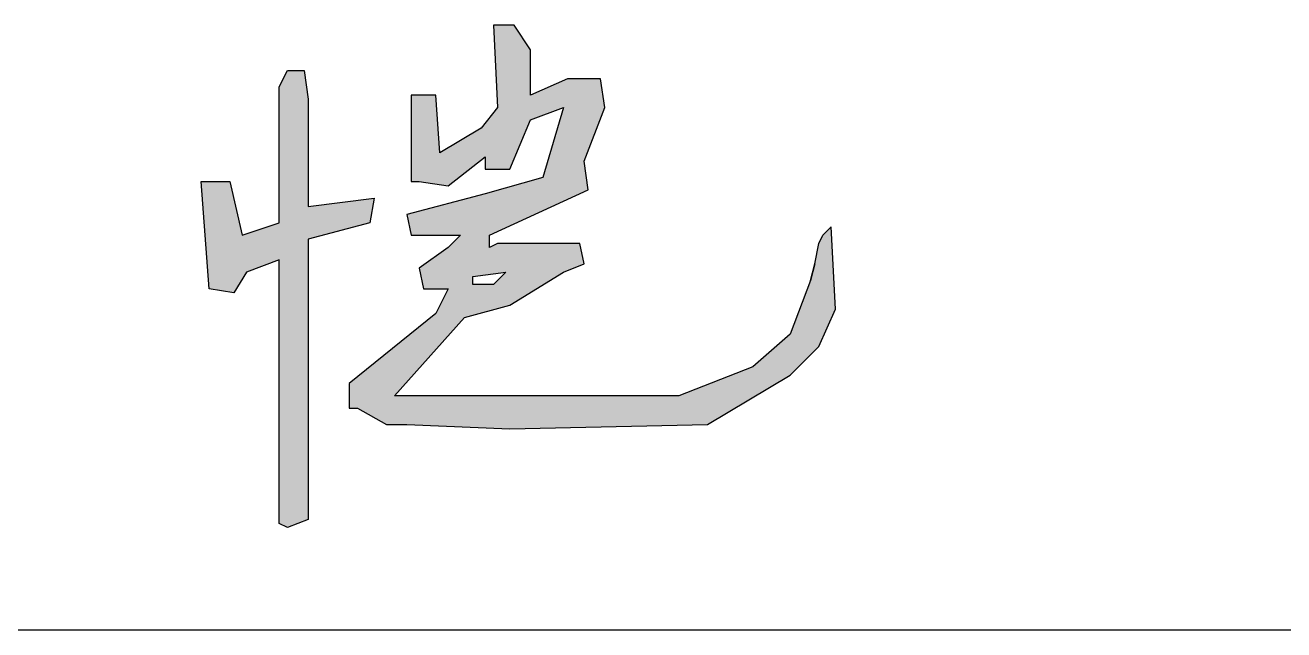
# Model space of a CAD drawing. Header units: millimetres. Extents: x 684779 to 686470, y 2544898 to 2545979.
# Drawn here: x 685617.53 to 685632.81, y 2545224.06 to 2545231.4 of the extents above; entities that cross this region are included whole.
import ezdxf

# ---------------------------------------------------------------- set-up
doc = ezdxf.new("R2010")
doc.units = ezdxf.units.MM
doc.layers.add('14', color=14, linetype='Continuous')
doc.layers.add('RAS2DXF', color=7, linetype='Continuous')

# ---------------------------------------------------------------- blocks, each defined once
blk = doc.blocks.new('图框')
at = {"linetype": 'Continuous'}
h = blk.add_hatch(color=4, dxfattribs=at)
h.dxf.hatch_style = 1
h.paths.add_polyline_path([(116167.9, -90127.7), (116167.9, -90172.7), (116257.9, -90172.7), (116332.9, -89992.7), (116452.9, -89947.7), (116377.9, -90202.7), (116167.9, -90262.7), (115882.9, -90337.7), (115897.9, -90412.7), (116077.9, -90412.7), (116032.9, -90457.7), (115927.9, -90532.7), (115942.9, -90607.7), (116032.9, -90607.7), (115987.9, -90697.7), (115672.9, -90952.7), (115672.9, -91042.7), (115702.9, -91042.7), (115807.9, -91102.7), (115882.9, -91102.7), (116257.9, -91117.7), (116977.9, -91102.7), (117277.9, -90922.7), (117382.9, -90817.7), (117442.9, -90682.7), (117427.9, -90382.7), (117397.9, -90412.7), (117382.9, -90442.7), (117367.9, -90517.7), (117352.9, -90577.7), (117277.9, -90772.7), (117142.9, -90892.7), (116872.9, -90997.7), (115837.9, -90997.7), (116092.9, -90712.7), (116257.9, -90667.7), (116452.9, -90547.7), (116527.9, -90517.7), (116512.9, -90442.7), (116212.9, -90442.7), (116182.9, -90457.7), (116182.9, -90412.7), (116542.9, -90247.7), (116527.9, -90142.7), (116602.9, -89947.7), (116587.9, -89842.7), (116467.9, -89842.7), (116332.9, -89902.7), (116332.9, -89737.7), (116272.9, -89647.7), (116197.9, -89647.7), (116212.9, -89947.7), (116152.9, -90022.7), (116002.9, -90112.7), (115987.9, -89902.7), (115897.9, -89902.7), (115897.9, -90217.7), (115927.9, -90217.7), (116032.9, -90232.7)])
h.paths.add_polyline_path([(116122.9, -90562.7), (116242.9, -90547.7), (116197.9, -90592.7), (116122.9, -90592.7)], flags=16)
h = blk.add_hatch(color=4, dxfattribs=at)
h.dxf.hatch_style = 1
h.paths.add_polyline_path([(115522.9, -90427.7), (115747.9, -90367.7), (115762.9, -90277.7), (115522.9, -90307.7), (115522.9, -89917.7), (115507.9, -89812.7), (115447.9, -89812.7), (115417.9, -89872.7), (115417.9, -90367.7), (115282.9, -90412.7), (115237.9, -90217.7), (115132.9, -90217.7), (115162.9, -90607.7), (115252.9, -90622.7), (115297.9, -90547.7), (115417.9, -90502.7), (115417.9, -91462.7), (115447.9, -91477.7), (115522.9, -91447.7), (115522.9, -91372.7)])
at = {"layer": '14', "color": 14}
blk.add_line((97702.3, -91850), (121299, -91850), dxfattribs=at)
at = {"layer": 'RAS2DXF', "color": 0}
for points in [[(117352.9, -90577.7, 0), (117367.9, -90517.7, 0), (117367.9, -90517.7, 0), (117352.9, -90577.7, 0), (117277.9, -90772.7, 0), (117142.9, -90892.7, 0), (116872.9, -90997.7, 0), (115837.9, -90997.7, 0), (116092.9, -90712.7, 0), (116257.9, -90667.7, 0), (116452.9, -90547.7, 0), (116527.9, -90517.7, 0), (116512.9, -90442.7, 0), (116212.9, -90442.7, 0), (116182.9, -90457.7, 0), (116182.9, -90412.7, 0), (116542.9, -90247.7, 0), (116527.9, -90142.7, 0), (116602.9, -89947.7, 0), (116587.9, -89842.7, 0), (116467.9, -89842.7, 0), (116332.9, -89902.7, 0), (116332.9, -89737.7, 0), (116272.9, -89647.7, 0), (116197.9, -89647.7, 0), (116212.9, -89947.7, 0), (116152.9, -90022.7, 0), (116002.9, -90112.7, 0), (115987.9, -89902.7, 0), (115897.9, -89902.7, 0), (115897.9, -90217.7, 0), (115927.9, -90217.7, 0), (116032.9, -90232.7, 0), (116167.9, -90127.7, 0), (116167.9, -90172.7, 0), (116257.9, -90172.7, 0), (116332.9, -89992.7, 0), (116452.9, -89947.7, 0), (116377.9, -90202.7, 0), (116167.9, -90262.7, 0), (115882.9, -90337.7, 0), (115897.9, -90412.7, 0), (116077.9, -90412.7, 0), (116032.9, -90457.7, 0), (115927.9, -90532.7, 0), (115942.9, -90607.7, 0), (116032.9, -90607.7, 0), (115987.9, -90697.7, 0), (115672.9, -90952.7, 0), (115672.9, -91042.7, 0), (115702.9, -91042.7, 0), (115807.9, -91102.7, 0), (115882.9, -91102.7, 0), (116257.9, -91117.7, 0), (116977.9, -91102.7, 0), (117277.9, -90922.7, 0), (117382.9, -90817.7, 0), (117442.9, -90682.7, 0), (117427.9, -90382.7, 0)], [(115447.9, -91477.7, 0), (115417.9, -91462.7, 0), (115417.9, -90502.7, 0), (115297.9, -90547.7, 0), (115252.9, -90622.7, 0), (115162.9, -90607.7, 0), (115132.9, -90217.7, 0), (115237.9, -90217.7, 0), (115282.9, -90412.7, 0), (115417.9, -90367.7, 0), (115417.9, -89872.7, 0), (115447.9, -89812.7, 0), (115507.9, -89812.7, 0), (115522.9, -89917.7, 0), (115522.9, -90307.7, 0), (115762.9, -90277.7, 0), (115747.9, -90367.7, 0), (115522.9, -90427.7, 0), (115522.9, -91372.7, 0), (115522.9, -91447.7, 0), (115447.9, -91477.7, 0)], [(117367.9, -90517.7, 0), (117382.9, -90442.7, 0), (117397.9, -90412.7, 0), (117427.9, -90382.7, 0)], [(116122.9, -90592.7, 0), (116122.9, -90562.7, 0), (116242.9, -90547.7, 0), (116197.9, -90592.7, 0), (116122.9, -90592.7, 0)]]:
    blk.add_polyline3d(points, dxfattribs=at)

msp = doc.modelspace()

# ---------------------------------------------------------------- block references
at = {"xscale": 0.003333333, "yscale": 0.003333333, "zscale": 0.003333333}
msp.add_blockref('图框', (685235.89, 2545530.23), dxfattribs=at)

doc.saveas('drawing.dxf')
